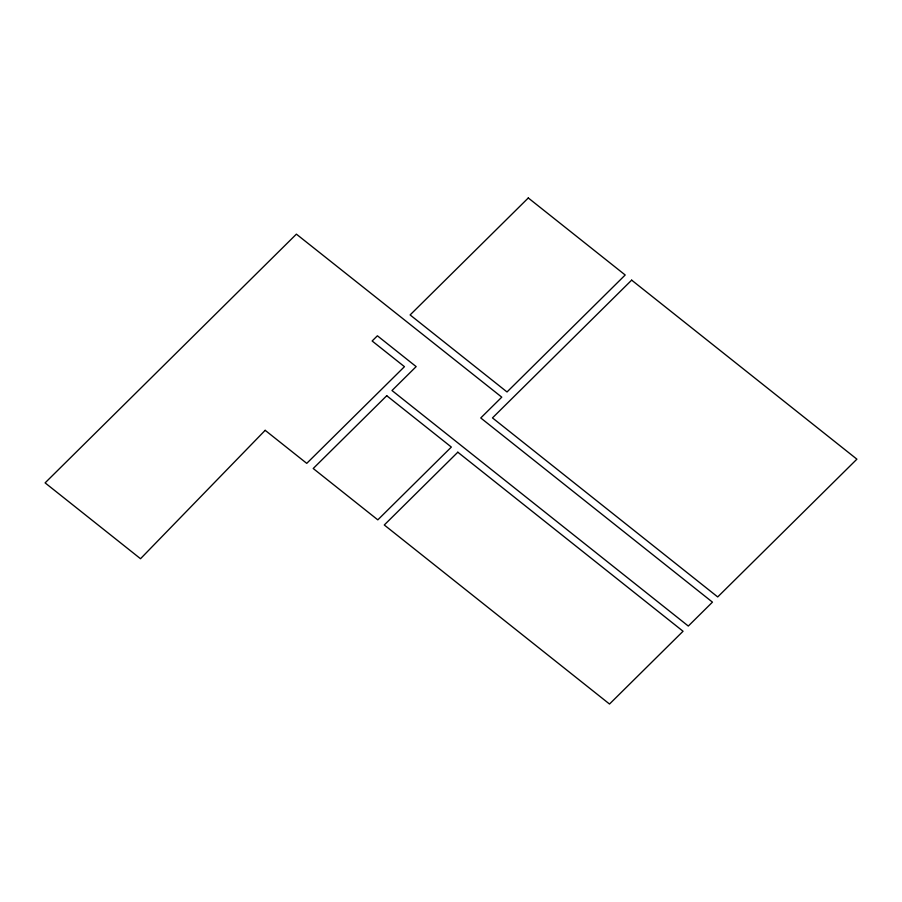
<?xml version="1.0" encoding="UTF-8"?>
<svg xmlns="http://www.w3.org/2000/svg" width="902" height="902" viewBox="0 0 902 902"><rect width="100%" height="100%" fill="white"/><g stroke="black" fill="none" stroke-linecap="round" stroke-linejoin="round"><path stroke-width="1.35" d="M265.177 430.322L140.52 558.721L45.1 482.874L296.397 234.148L501.771 397.162L480.755 417.964L712.456 602.141L688.305 626.056L391.998 390.521L416.16 366.607L377.397 335.792L372.143 340.99L404.446 366.674L306.748 463.357L265.177 430.322M528.29 197.966L410.117 314.933L507.025 391.964L625.199 274.997L528.29 197.966M386.744 395.719L313.208 468.499L377.814 519.856L451.35 447.065L386.744 395.719M457.81 452.206L384.275 524.987L609.515 704.034L683.051 631.253L457.81 452.206M631.659 280.139L492.469 417.897L717.71 596.944L856.9 459.174L631.659 280.139"/></g></svg>
